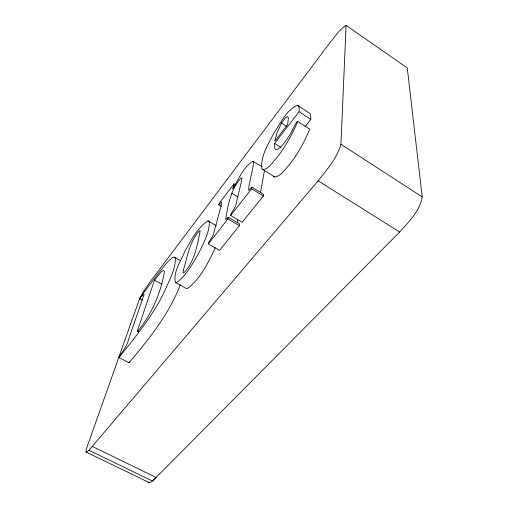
<?xml version="1.0" encoding="UTF-8"?>
<svg xmlns="http://www.w3.org/2000/svg" width="508" height="508" viewBox="0 0 508 508"><rect width="100%" height="100%" fill="white"/><g stroke="black" fill="none" stroke-linecap="round" stroke-linejoin="round"><path stroke-width="0.76" d="M422.199 196.914C419.964 210.972 408.756 221.806 399.637 232.048L152.546 481.051L88.957 450.266L86.836 451.974L85.998 452.012L86.246 449.282L139.078 300.101L143.269 291.979L150.038 281.934L329.902 42.767C334.982 36.83 339.23 29.375 346.1 25.4L407.27 67.894L422.199 196.914L340.931 144.259L346.1 25.4M297.713 121.469L296.139 122.765L290.157 134.429L284.537 142.735L280.283 147.479L277.076 149.542L275.609 149.517L274.72 148.469L274.599 143.434L299.091 111.754L299.193 108.261L298.628 106.121L297.415 105.302C286.112 110.255 280.67 123.266 273.939 132.944C268.516 144.043 260.071 156.204 262.02 169.043L263.169 169.774C269.392 168.377 272.764 161.887 276.904 157.594C285.515 146.602 292.291 134.309 297.713 121.469L309.69 129.197C304.419 142.043 297.682 154.318 288.976 165.17C284.778 169.418 281.248 175.952 274.898 177.038L262.02 169.043M264.49 170.364L260.502 192.596M340.931 144.259C337.077 158.255 326.917 169.609 318.141 180.842L88.957 450.266M237.306 222.745L237.922 219.748M221.399 206.324L218.796 204.768L221.558 202.057L220.885 206.489L213.671 233.47L212.63 236.125L208.763 242.214L208.318 243.891L219.545 250.406L239.42 225.717L239.789 224.053L228.359 217.259L225.679 219.577C227.978 205.054 230.835 189.065 241.192 177.819L242.005 178.048L240.983 183.477L235.782 205.041L234.798 207.658L231.051 213.83L230.651 215.475L242.151 222.32L263.36 195.98L263.665 194.348L251.955 187.198L248.596 190.405L249.015 185.585L253.422 164.903L253.638 162.249L252.971 161.195C243.186 167.132 238.69 179.248 232.81 188.697L234.017 183.845L235.337 184.645M230.651 215.475L251.612 188.811L251.955 187.198M208.318 243.891L227.952 218.91L228.359 217.259M218.796 204.768L219.196 203.27L234.017 183.845M137.363 330.924L154.508 280.118L161.449 271.615L163.493 270.37L164.459 271.482C160.89 292.97 151.613 314.274 137.763 331.203L137.363 330.924L138.728 331.648M142.38 300.19L139.763 298.761L142.481 295.269L143.427 294.342L144.082 294.469L128.734 338.944C127.292 346.069 122.199 351.422 118.967 357.543L129.057 362.807L129.464 361.607M139.763 298.761L140.297 297.256L158.306 273.38L167.462 262.077L171.736 258.127A38.951 6.483 -60.7 0 1 175.304 258.115C175.666 269.704 169.075 280.359 164.821 290.798C153.175 315.341 135.827 336.474 118.967 357.543M180.251 284.88C169.05 314.242 148.965 338.95 129.057 362.807M215.259 247.644C208.426 262.496 200.768 278.486 187.477 288.525L186.03 288.341L175.336 282.359C173.076 271.64 181.019 261.042 184.855 251.339C191.23 240.475 197.098 227.825 207.982 220.859L216.408 225.825M281.508 123.031L276.796 133.369L274.866 141.053L287.585 124.568L288.233 119.59L288.15 117.157L287.439 116.535L285.153 118.021L281.508 123.031L286.734 126.384M304.978 126.727L310.801 119.361L310.782 115.805L310.109 113.608L297.415 105.302M175.336 282.359L176.701 282.492C187.496 274.345 193.853 261.582 200.349 249.999C204.349 241.097 209.531 231.87 209.309 221.869L207.982 220.859M85.998 452.012L148.984 482.429L150.851 482.219L152.737 480.905A28.315 7.322 -64.1 0 0 156.121 477.45L92.246 446.399M154.508 280.118L161.868 284.207M174.593 257.226L180.423 260.541M227.952 218.91L239.42 225.717M231.699 193.148L237.75 196.799M251.612 188.811L263.36 195.98M252.971 161.195L261.899 166.732M318.141 180.842L399.637 232.048M273.653 176.257L274.898 177.038M274.599 143.434L280.962 147.453M299.091 111.754L310.801 119.361M148.673 482.029L148.984 482.429M183.299 270.288L183.071 272.377L183.54 273.101C194.393 262.782 197.377 244.799 200.184 230.797L199.46 230.772C189.484 241.395 187.528 256.896 183.299 270.288"/></g></svg>
